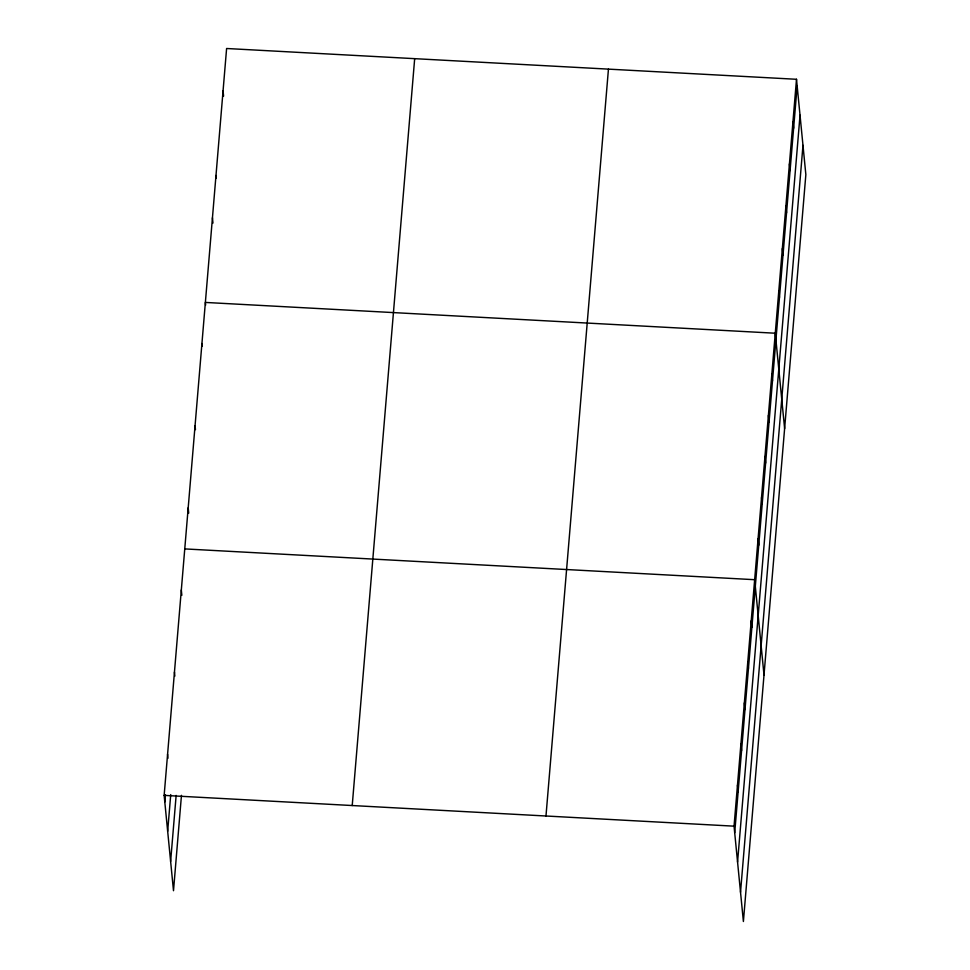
<?xml version="1.0" encoding="UTF-8"?>
<svg xmlns="http://www.w3.org/2000/svg" width="970" height="970" viewBox="0 0 970 970"><rect width="100%" height="100%" fill="white"/><g stroke="black" fill="none" stroke-linecap="round" stroke-linejoin="round"><path stroke-width="1.45" d="M181.463 795.351L173.497 890.715L164.148 795.376L226.604 48.5L796.503 79.285L805.852 174.624L743.396 921.5L734.047 826.161L796.503 79.285M164.791 802.008L165.409 794.672M167.664 831.278L170.732 794.6M170.623 861.445L176.14 795.424M352.219 805.536L414.675 58.661M545.977 816L608.445 69.125M734.702 832.793L797.158 85.906M737.564 862.063L800.032 115.187M740.522 892.23L802.978 145.342M184.761 548.911L754.66 579.696L764.008 675.035M164.148 795.376L734.047 826.161M792.963 121.602L793.618 128.234M789.422 163.93L790.077 170.55M785.894 206.258L786.537 212.879M782.353 248.575L782.996 255.195M778.813 290.903L779.456 297.523M784.621 428.558L775.272 333.219L205.373 302.434L205.628 305.089M771.829 374.299L772.484 380.931M768.398 415.378L769.052 421.998M764.966 456.458L765.609 463.078M761.535 497.537L762.178 504.157M758.091 538.617L758.746 545.237M751.229 620.776L751.871 627.396M747.785 661.843L748.44 668.476M744.354 702.923L745.009 709.555M740.922 744.002L741.565 750.635M737.479 785.082L738.134 791.714M223.064 90.828L223.585 96.127M215.983 175.473L216.249 178.116M212.442 217.789L212.963 223.088M201.93 343.513L202.196 346.169M195.067 425.672L195.455 429.649M188.192 507.831L188.713 513.13M181.317 589.99L181.839 595.289M174.454 672.149L174.842 676.114M167.58 754.296L167.968 758.273"/></g></svg>
